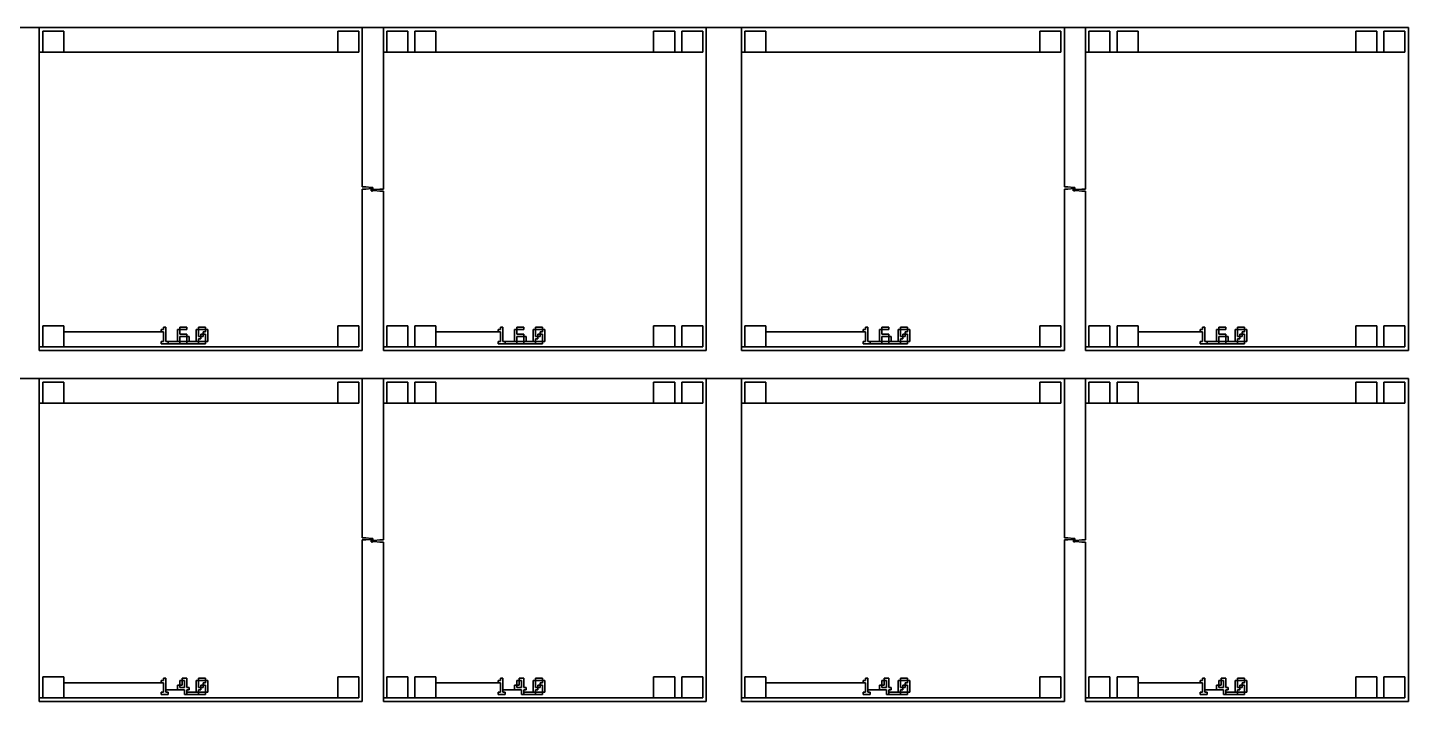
# Model space of a CAD drawing. Extents: x -10 to 10010, y -10 to 10010.
# Drawn here: x 6483 to 8450, y 2500 to 3460 of the extents above; entities that cross this region are included whole.
import ezdxf

# ---------------------------------------------------------------- set-up
doc = ezdxf.new("R2010")
doc.units = 0
for name, color, linetype in [('L100D0', 9, 'CONTINUOUS'), ('L5D0', 4, 'CONTINUOUS'), ('L6D0', 5, 'CONTINUOUS'), ('L7D0', 6, 'CONTINUOUS'), ('L8D0', 7, 'CONTINUOUS')]:
    doc.layers.add(name, color=color, linetype=linetype)

msp = doc.modelspace()

# ---------------------------------------------------------------- linework, layer by layer
at = {"layer": 'L100D0'}
for points in [[(6450, 3460), (6500, 3460), (6500, 3000), (6960, 3000), (6960, 3230), (6965, 3230), (6973, 3230.75), (6974.8, 3230.75), (6974.8, 3232.25), (6973, 3232.25), (6965, 3233), (6960, 3233), (6960, 3460), (6990, 3460), (6990, 3230), (6985, 3230), (6977, 3229.25), (6975.2, 3229.25), (6975.2, 3227.75), (6977, 3227.75), (6985, 3227), (6990, 3227), (6990, 3000), (7450, 3000), (7450, 3460), (7500, 3460), (7500, 3000), (7960, 3000), (7960, 3230), (7965, 3230), (7973, 3230.75), (7974.8, 3230.75), (7974.8, 3232.25), (7973, 3232.25), (7965, 3233), (7960, 3233), (7960, 3460), (7990, 3460), (7990, 3230), (7985, 3230), (7977, 3229.25), (7975.2, 3229.25), (7975.2, 3227.75), (7977, 3227.75), (7985, 3227), (7990, 3227), (7990, 3000), (8450, 3000), (8450, 3460), (1475, 3460)], [(6450, 2960), (6500, 2960), (6500, 2500), (6960, 2500), (6960, 2730), (6965, 2730), (6973, 2730.75), (6974.8, 2730.75), (6974.8, 2732.25), (6973, 2732.25), (6965, 2733), (6960, 2733), (6960, 2960), (6990, 2960), (6990, 2730), (6985, 2730), (6977, 2729.25), (6975.2, 2729.25), (6975.2, 2727.75), (6977, 2727.75), (6985, 2727), (6990, 2727), (6990, 2500), (7450, 2500), (7450, 2960), (7500, 2960), (7500, 2500), (7960, 2500), (7960, 2730), (7965, 2730), (7973, 2730.75), (7974.8, 2730.75), (7974.8, 2732.25), (7973, 2732.25), (7965, 2733), (7960, 2733), (7960, 2960), (7990, 2960), (7990, 2730), (7985, 2730), (7977, 2729.25), (7975.2, 2729.25), (7975.2, 2727.75), (7977, 2727.75), (7985, 2727), (7990, 2727), (7990, 2500), (8450, 2500), (8450, 2960), (1475, 2960)]]:
    msp.add_lwpolyline(points, dxfattribs=at)
for points in [[(6505, 3425), (6505, 3455), (6535, 3455), (6535, 3425)], [(6925, 3425), (6925, 3455), (6955, 3455), (6955, 3425)], [(6995, 3425), (6995, 3455), (7025, 3455), (7025, 3425)], [(7035, 3425), (7035, 3455), (7065, 3455), (7065, 3425)], [(7375, 3425), (7375, 3455), (7405, 3455), (7405, 3425)], [(7415, 3425), (7415, 3455), (7445, 3455), (7445, 3425)], [(7505, 3425), (7505, 3455), (7535, 3455), (7535, 3425)], [(7925, 3425), (7925, 3455), (7955, 3455), (7955, 3425)], [(7995, 3425), (7995, 3455), (8025, 3455), (8025, 3425)], [(8035, 3425), (8035, 3455), (8065, 3455), (8065, 3425)], [(8375, 3425), (8375, 3455), (8405, 3455), (8405, 3425)], [(8415, 3425), (8415, 3455), (8445, 3455), (8445, 3425)], [(6505, 3005), (6505, 3035), (6535, 3035), (6535, 3005)], [(6673.333, 3009.667), (6673.333, 3013), (6676.667, 3013), (6676.667, 3026.333), (6673.333, 3026.333), (6673.333, 3029.667), (6676.667, 3029.667), (6676.667, 3033), (6680, 3033), (6680, 3013), (6683.333, 3013), (6683.333, 3009.667)], [(6696.667, 3013), (6696.667, 3029.667), (6700, 3029.667), (6700, 3023), (6710, 3023), (6710, 3019.667), (6700, 3019.667), (6700, 3013)], [(6700, 3029.667), (6700, 3033), (6710, 3033), (6710, 3029.667)], [(6723.333, 3013), (6723.333, 3029.667), (6726.667, 3029.667), (6726.667, 3019.667), (6730, 3019.667), (6730, 3016.333), (6726.667, 3016.333), (6726.667, 3013)], [(6726.667, 3029.667), (6726.667, 3033), (6736.667, 3033), (6736.667, 3029.667)], [(6736.667, 3013), (6736.667, 3023), (6733.333, 3023), (6733.333, 3026.333), (6736.667, 3026.333), (6736.667, 3029.667), (6740, 3029.667), (6740, 3013)], [(6925, 3005), (6925, 3035), (6955, 3035), (6955, 3005)], [(6995, 3005), (6995, 3035), (7025, 3035), (7025, 3005)], [(7035, 3005), (7035, 3035), (7065, 3035), (7065, 3005)], [(7153.333, 3009.667), (7153.333, 3013), (7156.667, 3013), (7156.667, 3026.333), (7153.333, 3026.333), (7153.333, 3029.667), (7156.667, 3029.667), (7156.667, 3033), (7160, 3033), (7160, 3013), (7163.333, 3013), (7163.333, 3009.667)], [(7176.667, 3013), (7176.667, 3029.667), (7180, 3029.667), (7180, 3023), (7190, 3023), (7190, 3019.667), (7180, 3019.667), (7180, 3013)], [(7180, 3029.667), (7180, 3033), (7190, 3033), (7190, 3029.667)], [(7203.333, 3013), (7203.333, 3029.667), (7206.667, 3029.667), (7206.667, 3019.667), (7210, 3019.667), (7210, 3016.333), (7206.667, 3016.333), (7206.667, 3013)], [(7206.667, 3029.667), (7206.667, 3033), (7216.667, 3033), (7216.667, 3029.667)], [(7216.667, 3013), (7216.667, 3023), (7213.333, 3023), (7213.333, 3026.333), (7216.667, 3026.333), (7216.667, 3029.667), (7220, 3029.667), (7220, 3013)], [(7375, 3005), (7375, 3035), (7405, 3035), (7405, 3005)], [(7415, 3005), (7415, 3035), (7445, 3035), (7445, 3005)], [(7505, 3005), (7505, 3035), (7535, 3035), (7535, 3005)], [(7673.333, 3009.667), (7673.333, 3013), (7676.667, 3013), (7676.667, 3026.333), (7673.333, 3026.333), (7673.333, 3029.667), (7676.667, 3029.667), (7676.667, 3033), (7680, 3033), (7680, 3013), (7683.333, 3013), (7683.333, 3009.667)], [(7696.667, 3013), (7696.667, 3029.667), (7700, 3029.667), (7700, 3023), (7710, 3023), (7710, 3019.667), (7700, 3019.667), (7700, 3013)], [(7700, 3029.667), (7700, 3033), (7710, 3033), (7710, 3029.667)], [(7723.333, 3013), (7723.333, 3029.667), (7726.667, 3029.667), (7726.667, 3019.667), (7730, 3019.667), (7730, 3016.333), (7726.667, 3016.333), (7726.667, 3013)], [(7726.667, 3029.667), (7726.667, 3033), (7736.667, 3033), (7736.667, 3029.667)], [(7736.667, 3013), (7736.667, 3023), (7733.333, 3023), (7733.333, 3026.333), (7736.667, 3026.333), (7736.667, 3029.667), (7740, 3029.667), (7740, 3013)], [(7925, 3005), (7925, 3035), (7955, 3035), (7955, 3005)], [(7995, 3005), (7995, 3035), (8025, 3035), (8025, 3005)], [(8035, 3005), (8035, 3035), (8065, 3035), (8065, 3005)], [(8153.333, 3009.667), (8153.333, 3013), (8156.667, 3013), (8156.667, 3026.333), (8153.333, 3026.333), (8153.333, 3029.667), (8156.667, 3029.667), (8156.667, 3033), (8160, 3033), (8160, 3013), (8163.333, 3013), (8163.333, 3009.667)], [(8176.667, 3013), (8176.667, 3029.667), (8180, 3029.667), (8180, 3023), (8190, 3023), (8190, 3019.667), (8180, 3019.667), (8180, 3013)], [(8180, 3029.667), (8180, 3033), (8190, 3033), (8190, 3029.667)], [(8203.333, 3013), (8203.333, 3029.667), (8206.667, 3029.667), (8206.667, 3019.667), (8210, 3019.667), (8210, 3016.333), (8206.667, 3016.333), (8206.667, 3013)], [(8206.667, 3029.667), (8206.667, 3033), (8216.667, 3033), (8216.667, 3029.667)], [(8216.667, 3013), (8216.667, 3023), (8213.333, 3023), (8213.333, 3026.333), (8216.667, 3026.333), (8216.667, 3029.667), (8220, 3029.667), (8220, 3013)], [(8375, 3005), (8375, 3035), (8405, 3035), (8405, 3005)], [(8415, 3005), (8415, 3035), (8445, 3035), (8445, 3005)], [(6700, 3009.667), (6700, 3013), (6710, 3013), (6710, 3009.667)], [(6710, 3013), (6710, 3019.667), (6713.333, 3019.667), (6713.333, 3013)], [(6726.667, 3009.667), (6726.667, 3013), (6736.667, 3013), (6736.667, 3009.667)], [(6730, 3019.667), (6730, 3023), (6733.333, 3023), (6733.333, 3019.667)], [(7180, 3009.667), (7180, 3013), (7190, 3013), (7190, 3009.667)], [(7190, 3013), (7190, 3019.667), (7193.333, 3019.667), (7193.333, 3013)], [(7206.667, 3009.667), (7206.667, 3013), (7216.667, 3013), (7216.667, 3009.667)], [(7210, 3019.667), (7210, 3023), (7213.333, 3023), (7213.333, 3019.667)], [(7700, 3009.667), (7700, 3013), (7710, 3013), (7710, 3009.667)], [(7710, 3013), (7710, 3019.667), (7713.333, 3019.667), (7713.333, 3013)], [(7726.667, 3009.667), (7726.667, 3013), (7736.667, 3013), (7736.667, 3009.667)], [(7730, 3019.667), (7730, 3023), (7733.333, 3023), (7733.333, 3019.667)], [(8180, 3009.667), (8180, 3013), (8190, 3013), (8190, 3009.667)], [(8190, 3013), (8190, 3019.667), (8193.333, 3019.667), (8193.333, 3013)], [(8206.667, 3009.667), (8206.667, 3013), (8216.667, 3013), (8216.667, 3009.667)], [(8210, 3019.667), (8210, 3023), (8213.333, 3023), (8213.333, 3019.667)], [(6505, 2925), (6505, 2955), (6535, 2955), (6535, 2925)], [(6925, 2925), (6925, 2955), (6955, 2955), (6955, 2925)], [(6995, 2925), (6995, 2955), (7025, 2955), (7025, 2925)], [(7035, 2925), (7035, 2955), (7065, 2955), (7065, 2925)], [(7375, 2925), (7375, 2955), (7405, 2955), (7405, 2925)], [(7415, 2925), (7415, 2955), (7445, 2955), (7445, 2925)], [(7505, 2925), (7505, 2955), (7535, 2955), (7535, 2925)], [(7925, 2925), (7925, 2955), (7955, 2955), (7955, 2925)], [(7995, 2925), (7995, 2955), (8025, 2955), (8025, 2925)], [(8035, 2925), (8035, 2955), (8065, 2955), (8065, 2925)], [(8375, 2925), (8375, 2955), (8405, 2955), (8405, 2925)], [(8415, 2925), (8415, 2955), (8445, 2955), (8445, 2925)], [(6505, 2505), (6505, 2535), (6535, 2535), (6535, 2505)], [(6673.333, 2509.667), (6673.333, 2513), (6676.667, 2513), (6676.667, 2526.333), (6673.333, 2526.333), (6673.333, 2529.667), (6676.667, 2529.667), (6676.667, 2533), (6680, 2533), (6680, 2513), (6683.333, 2513), (6683.333, 2509.667)], [(6706.667, 2509.667), (6706.667, 2516.333), (6696.667, 2516.333), (6696.667, 2523), (6700, 2523), (6700, 2519.667), (6706.667, 2519.667), (6706.667, 2529.667), (6703.333, 2529.667), (6703.333, 2533), (6710, 2533), (6710, 2519.667), (6713.333, 2519.667), (6713.333, 2516.333), (6710, 2516.333), (6710, 2509.667)], [(6700, 2523), (6700, 2529.667), (6703.333, 2529.667), (6703.333, 2523)], [(6723.333, 2513), (6723.333, 2529.667), (6726.667, 2529.667), (6726.667, 2519.667), (6730, 2519.667), (6730, 2516.333), (6726.667, 2516.333), (6726.667, 2513)], [(6726.667, 2529.667), (6726.667, 2533), (6736.667, 2533), (6736.667, 2529.667)], [(6730, 2519.667), (6730, 2523), (6733.333, 2523), (6733.333, 2519.667)], [(6736.667, 2513), (6736.667, 2523), (6733.333, 2523), (6733.333, 2526.333), (6736.667, 2526.333), (6736.667, 2529.667), (6740, 2529.667), (6740, 2513)], [(6925, 2505), (6925, 2535), (6955, 2535), (6955, 2505)], [(6995, 2505), (6995, 2535), (7025, 2535), (7025, 2505)], [(7035, 2505), (7035, 2535), (7065, 2535), (7065, 2505)], [(7153.333, 2509.667), (7153.333, 2513), (7156.667, 2513), (7156.667, 2526.333), (7153.333, 2526.333), (7153.333, 2529.667), (7156.667, 2529.667), (7156.667, 2533), (7160, 2533), (7160, 2513), (7163.333, 2513), (7163.333, 2509.667)], [(7186.667, 2509.667), (7186.667, 2516.333), (7176.667, 2516.333), (7176.667, 2523), (7180, 2523), (7180, 2519.667), (7186.667, 2519.667), (7186.667, 2529.667), (7183.333, 2529.667), (7183.333, 2533), (7190, 2533), (7190, 2519.667), (7193.333, 2519.667), (7193.333, 2516.333), (7190, 2516.333), (7190, 2509.667)], [(7180, 2523), (7180, 2529.667), (7183.333, 2529.667), (7183.333, 2523)], [(7203.333, 2513), (7203.333, 2529.667), (7206.667, 2529.667), (7206.667, 2519.667), (7210, 2519.667), (7210, 2516.333), (7206.667, 2516.333), (7206.667, 2513)], [(7206.667, 2529.667), (7206.667, 2533), (7216.667, 2533), (7216.667, 2529.667)], [(7210, 2519.667), (7210, 2523), (7213.333, 2523), (7213.333, 2519.667)], [(7216.667, 2513), (7216.667, 2523), (7213.333, 2523), (7213.333, 2526.333), (7216.667, 2526.333), (7216.667, 2529.667), (7220, 2529.667), (7220, 2513)], [(7375, 2505), (7375, 2535), (7405, 2535), (7405, 2505)], [(7415, 2505), (7415, 2535), (7445, 2535), (7445, 2505)], [(7505, 2505), (7505, 2535), (7535, 2535), (7535, 2505)], [(7673.333, 2509.667), (7673.333, 2513), (7676.667, 2513), (7676.667, 2526.333), (7673.333, 2526.333), (7673.333, 2529.667), (7676.667, 2529.667), (7676.667, 2533), (7680, 2533), (7680, 2513), (7683.333, 2513), (7683.333, 2509.667)], [(7706.667, 2509.667), (7706.667, 2516.333), (7696.667, 2516.333), (7696.667, 2523), (7700, 2523), (7700, 2519.667), (7706.667, 2519.667), (7706.667, 2529.667), (7703.333, 2529.667), (7703.333, 2533), (7710, 2533), (7710, 2519.667), (7713.333, 2519.667), (7713.333, 2516.333), (7710, 2516.333), (7710, 2509.667)], [(7700, 2523), (7700, 2529.667), (7703.333, 2529.667), (7703.333, 2523)], [(7723.333, 2513), (7723.333, 2529.667), (7726.667, 2529.667), (7726.667, 2519.667), (7730, 2519.667), (7730, 2516.333), (7726.667, 2516.333), (7726.667, 2513)], [(7726.667, 2529.667), (7726.667, 2533), (7736.667, 2533), (7736.667, 2529.667)], [(7730, 2519.667), (7730, 2523), (7733.333, 2523), (7733.333, 2519.667)], [(7736.667, 2513), (7736.667, 2523), (7733.333, 2523), (7733.333, 2526.333), (7736.667, 2526.333), (7736.667, 2529.667), (7740, 2529.667), (7740, 2513)], [(7925, 2505), (7925, 2535), (7955, 2535), (7955, 2505)], [(7995, 2505), (7995, 2535), (8025, 2535), (8025, 2505)], [(8035, 2505), (8035, 2535), (8065, 2535), (8065, 2505)], [(8153.333, 2509.667), (8153.333, 2513), (8156.667, 2513), (8156.667, 2526.333), (8153.333, 2526.333), (8153.333, 2529.667), (8156.667, 2529.667), (8156.667, 2533), (8160, 2533), (8160, 2513), (8163.333, 2513), (8163.333, 2509.667)], [(8186.667, 2509.667), (8186.667, 2516.333), (8176.667, 2516.333), (8176.667, 2523), (8180, 2523), (8180, 2519.667), (8186.667, 2519.667), (8186.667, 2529.667), (8183.333, 2529.667), (8183.333, 2533), (8190, 2533), (8190, 2519.667), (8193.333, 2519.667), (8193.333, 2516.333), (8190, 2516.333), (8190, 2509.667)], [(8180, 2523), (8180, 2529.667), (8183.333, 2529.667), (8183.333, 2523)], [(8203.333, 2513), (8203.333, 2529.667), (8206.667, 2529.667), (8206.667, 2519.667), (8210, 2519.667), (8210, 2516.333), (8206.667, 2516.333), (8206.667, 2513)], [(8206.667, 2529.667), (8206.667, 2533), (8216.667, 2533), (8216.667, 2529.667)], [(8210, 2519.667), (8210, 2523), (8213.333, 2523), (8213.333, 2519.667)], [(8216.667, 2513), (8216.667, 2523), (8213.333, 2523), (8213.333, 2526.333), (8216.667, 2526.333), (8216.667, 2529.667), (8220, 2529.667), (8220, 2513)], [(8375, 2505), (8375, 2535), (8405, 2535), (8405, 2505)], [(8415, 2505), (8415, 2535), (8445, 2535), (8445, 2505)], [(6726.667, 2509.667), (6726.667, 2513), (6736.667, 2513), (6736.667, 2509.667)], [(7206.667, 2509.667), (7206.667, 2513), (7216.667, 2513), (7216.667, 2509.667)], [(7726.667, 2509.667), (7726.667, 2513), (7736.667, 2513), (7736.667, 2509.667)], [(8206.667, 2509.667), (8206.667, 2513), (8216.667, 2513), (8216.667, 2509.667)]]:
    msp.add_lwpolyline(points, close=True, dxfattribs=at)
at = {"layer": 'L5D0'}
for points in [[(6500, 3000), (6500, 3005), (6505, 3005), (6535, 3005), (6925, 3005), (6955, 3005), (6955, 3035), (6925, 3035), (6925, 3005), (6535, 3005), (6535, 3026.333), (6673.333, 3026.333), (6676.667, 3026.333), (6676.667, 3013), (6673.333, 3013), (6673.333, 3009.667), (6683.333, 3009.667), (6700, 3009.667), (6710, 3009.667), (6726.667, 3009.667), (6736.667, 3009.667), (6736.667, 3013), (6726.667, 3013), (6726.667, 3009.667), (6710, 3009.667), (6710, 3013), (6700, 3013), (6700, 3009.667), (6683.333, 3009.667), (6683.333, 3013), (6680, 3013), (6696.667, 3013), (6700, 3013), (6710, 3013), (6713.333, 3013), (6723.333, 3013), (6726.667, 3013), (6726.667, 3016.333), (6730, 3016.333), (6730, 3019.667), (6726.667, 3019.667), (6730, 3019.667), (6733.333, 3019.667), (6733.333, 3023), (6736.667, 3023), (6736.667, 3013), (6740, 3013), (6740, 3029.667), (6736.667, 3029.667), (6736.667, 3026.333), (6733.333, 3026.333), (6733.333, 3023), (6730, 3023), (6730, 3019.667), (6726.667, 3019.667), (6726.667, 3029.667), (6736.667, 3029.667), (6736.667, 3033), (6726.667, 3033), (6726.667, 3029.667), (6723.333, 3029.667), (6723.333, 3013), (6713.333, 3013), (6713.333, 3019.667), (6710, 3019.667), (6710, 3013), (6700, 3013), (6700, 3019.667), (6710, 3019.667), (6710, 3023), (6700, 3023), (6700, 3029.667), (6710, 3029.667), (6710, 3033), (6700, 3033), (6700, 3029.667), (6696.667, 3029.667), (6696.667, 3013), (6680, 3013), (6680, 3033), (6676.667, 3033), (6676.667, 3029.667), (6673.333, 3029.667), (6673.333, 3026.333), (6535, 3026.333), (6535, 3035), (6505, 3035), (6505, 3005), (6500, 3005), (6500, 3425), (6505, 3425), (6535, 3425), (6925, 3425), (6955, 3425), (6955, 3455), (6925, 3455), (6925, 3425), (6535, 3425), (6535, 3455), (6505, 3455), (6505, 3425), (6500, 3425), (6500, 3460), (6960, 3460), (6960, 3233), (6965, 3233), (6973, 3232.25), (6974.8, 3232.25), (6974.8, 3230.75), (6973, 3230.75), (6965, 3230), (6960, 3230), (6960, 3000)], [(6990, 3000), (6990, 3005), (6995, 3005), (7025, 3005), (7035, 3005), (7065, 3005), (7375, 3005), (7405, 3005), (7415, 3005), (7445, 3005), (7445, 3035), (7415, 3035), (7415, 3005), (7405, 3005), (7405, 3035), (7375, 3035), (7375, 3005), (7065, 3005), (7065, 3026.333), (7153.333, 3026.333), (7156.667, 3026.333), (7156.667, 3013), (7153.333, 3013), (7153.333, 3009.667), (7163.333, 3009.667), (7180, 3009.667), (7190, 3009.667), (7206.667, 3009.667), (7216.667, 3009.667), (7216.667, 3013), (7206.667, 3013), (7206.667, 3009.667), (7190, 3009.667), (7190, 3013), (7180, 3013), (7180, 3009.667), (7163.333, 3009.667), (7163.333, 3013), (7160, 3013), (7176.667, 3013), (7180, 3013), (7190, 3013), (7193.333, 3013), (7203.333, 3013), (7206.667, 3013), (7206.667, 3016.333), (7210, 3016.333), (7210, 3019.667), (7206.667, 3019.667), (7210, 3019.667), (7213.333, 3019.667), (7213.333, 3023), (7216.667, 3023), (7216.667, 3013), (7220, 3013), (7220, 3029.667), (7216.667, 3029.667), (7216.667, 3026.333), (7213.333, 3026.333), (7213.333, 3023), (7210, 3023), (7210, 3019.667), (7206.667, 3019.667), (7206.667, 3029.667), (7216.667, 3029.667), (7216.667, 3033), (7206.667, 3033), (7206.667, 3029.667), (7203.333, 3029.667), (7203.333, 3013), (7193.333, 3013), (7193.333, 3019.667), (7190, 3019.667), (7190, 3013), (7180, 3013), (7180, 3019.667), (7190, 3019.667), (7190, 3023), (7180, 3023), (7180, 3029.667), (7190, 3029.667), (7190, 3033), (7180, 3033), (7180, 3029.667), (7176.667, 3029.667), (7176.667, 3013), (7160, 3013), (7160, 3033), (7156.667, 3033), (7156.667, 3029.667), (7153.333, 3029.667), (7153.333, 3026.333), (7065, 3026.333), (7065, 3035), (7035, 3035), (7035, 3005), (7025, 3005), (7025, 3035), (6995, 3035), (6995, 3005), (6990, 3005), (6990, 3227), (6985, 3227), (6977, 3227.75), (6975.2, 3227.75), (6975.2, 3229.25), (6977, 3229.25), (6985, 3230), (6990, 3230), (6990, 3425), (6995, 3425), (7025, 3425), (7035, 3425), (7065, 3425), (7375, 3425), (7405, 3425), (7415, 3425), (7445, 3425), (7445, 3455), (7415, 3455), (7415, 3425), (7405, 3425), (7405, 3455), (7375, 3455), (7375, 3425), (7065, 3425), (7065, 3455), (7035, 3455), (7035, 3425), (7025, 3425), (7025, 3455), (6995, 3455), (6995, 3425), (6990, 3425), (6990, 3460), (7450, 3460), (7450, 3000)], [(7500, 3000), (7500, 3005), (7505, 3005), (7535, 3005), (7925, 3005), (7955, 3005), (7955, 3035), (7925, 3035), (7925, 3005), (7535, 3005), (7535, 3026.333), (7673.333, 3026.333), (7676.667, 3026.333), (7676.667, 3013), (7673.333, 3013), (7673.333, 3009.667), (7683.333, 3009.667), (7700, 3009.667), (7710, 3009.667), (7726.667, 3009.667), (7736.667, 3009.667), (7736.667, 3013), (7726.667, 3013), (7726.667, 3009.667), (7710, 3009.667), (7710, 3013), (7700, 3013), (7700, 3009.667), (7683.333, 3009.667), (7683.333, 3013), (7680, 3013), (7696.667, 3013), (7700, 3013), (7710, 3013), (7713.333, 3013), (7723.333, 3013), (7726.667, 3013), (7726.667, 3016.333), (7730, 3016.333), (7730, 3019.667), (7726.667, 3019.667), (7730, 3019.667), (7733.333, 3019.667), (7733.333, 3023), (7736.667, 3023), (7736.667, 3013), (7740, 3013), (7740, 3029.667), (7736.667, 3029.667), (7736.667, 3026.333), (7733.333, 3026.333), (7733.333, 3023), (7730, 3023), (7730, 3019.667), (7726.667, 3019.667), (7726.667, 3029.667), (7736.667, 3029.667), (7736.667, 3033), (7726.667, 3033), (7726.667, 3029.667), (7723.333, 3029.667), (7723.333, 3013), (7713.333, 3013), (7713.333, 3019.667), (7710, 3019.667), (7710, 3013), (7700, 3013), (7700, 3019.667), (7710, 3019.667), (7710, 3023), (7700, 3023), (7700, 3029.667), (7710, 3029.667), (7710, 3033), (7700, 3033), (7700, 3029.667), (7696.667, 3029.667), (7696.667, 3013), (7680, 3013), (7680, 3033), (7676.667, 3033), (7676.667, 3029.667), (7673.333, 3029.667), (7673.333, 3026.333), (7535, 3026.333), (7535, 3035), (7505, 3035), (7505, 3005), (7500, 3005), (7500, 3425), (7505, 3425), (7535, 3425), (7925, 3425), (7955, 3425), (7955, 3455), (7925, 3455), (7925, 3425), (7535, 3425), (7535, 3455), (7505, 3455), (7505, 3425), (7500, 3425), (7500, 3460), (7960, 3460), (7960, 3233), (7965, 3233), (7973, 3232.25), (7974.8, 3232.25), (7974.8, 3230.75), (7973, 3230.75), (7965, 3230), (7960, 3230), (7960, 3000)], [(7990, 3000), (7990, 3005), (7995, 3005), (8025, 3005), (8035, 3005), (8065, 3005), (8375, 3005), (8405, 3005), (8415, 3005), (8445, 3005), (8445, 3035), (8415, 3035), (8415, 3005), (8405, 3005), (8405, 3035), (8375, 3035), (8375, 3005), (8065, 3005), (8065, 3026.333), (8153.333, 3026.333), (8156.667, 3026.333), (8156.667, 3013), (8153.333, 3013), (8153.333, 3009.667), (8163.333, 3009.667), (8180, 3009.667), (8190, 3009.667), (8206.667, 3009.667), (8216.667, 3009.667), (8216.667, 3013), (8206.667, 3013), (8206.667, 3009.667), (8190, 3009.667), (8190, 3013), (8180, 3013), (8180, 3009.667), (8163.333, 3009.667), (8163.333, 3013), (8160, 3013), (8176.667, 3013), (8180, 3013), (8190, 3013), (8193.333, 3013), (8203.333, 3013), (8206.667, 3013), (8206.667, 3016.333), (8210, 3016.333), (8210, 3019.667), (8206.667, 3019.667), (8210, 3019.667), (8213.333, 3019.667), (8213.333, 3023), (8216.667, 3023), (8216.667, 3013), (8220, 3013), (8220, 3029.667), (8216.667, 3029.667), (8216.667, 3026.333), (8213.333, 3026.333), (8213.333, 3023), (8210, 3023), (8210, 3019.667), (8206.667, 3019.667), (8206.667, 3029.667), (8216.667, 3029.667), (8216.667, 3033), (8206.667, 3033), (8206.667, 3029.667), (8203.333, 3029.667), (8203.333, 3013), (8193.333, 3013), (8193.333, 3019.667), (8190, 3019.667), (8190, 3013), (8180, 3013), (8180, 3019.667), (8190, 3019.667), (8190, 3023), (8180, 3023), (8180, 3029.667), (8190, 3029.667), (8190, 3033), (8180, 3033), (8180, 3029.667), (8176.667, 3029.667), (8176.667, 3013), (8160, 3013), (8160, 3033), (8156.667, 3033), (8156.667, 3029.667), (8153.333, 3029.667), (8153.333, 3026.333), (8065, 3026.333), (8065, 3035), (8035, 3035), (8035, 3005), (8025, 3005), (8025, 3035), (7995, 3035), (7995, 3005), (7990, 3005), (7990, 3227), (7985, 3227), (7977, 3227.75), (7975.2, 3227.75), (7975.2, 3229.25), (7977, 3229.25), (7985, 3230), (7990, 3230), (7990, 3425), (7995, 3425), (8025, 3425), (8035, 3425), (8065, 3425), (8375, 3425), (8405, 3425), (8415, 3425), (8445, 3425), (8445, 3455), (8415, 3455), (8415, 3425), (8405, 3425), (8405, 3455), (8375, 3455), (8375, 3425), (8065, 3425), (8065, 3455), (8035, 3455), (8035, 3425), (8025, 3425), (8025, 3455), (7995, 3455), (7995, 3425), (7990, 3425), (7990, 3460), (8450, 3460), (8450, 3000)], [(6500, 2500), (6500, 2505), (6505, 2505), (6535, 2505), (6925, 2505), (6955, 2505), (6955, 2535), (6925, 2535), (6925, 2505), (6535, 2505), (6535, 2526.333), (6673.333, 2526.333), (6676.667, 2526.333), (6676.667, 2513), (6673.333, 2513), (6673.333, 2509.667), (6683.333, 2509.667), (6683.333, 2513), (6680, 2513), (6680, 2516.333), (6696.667, 2516.333), (6706.667, 2516.333), (6706.667, 2509.667), (6710, 2509.667), (6726.667, 2509.667), (6736.667, 2509.667), (6736.667, 2513), (6726.667, 2513), (6726.667, 2509.667), (6710, 2509.667), (6710, 2513), (6723.333, 2513), (6726.667, 2513), (6726.667, 2516.333), (6730, 2516.333), (6730, 2519.667), (6726.667, 2519.667), (6730, 2519.667), (6733.333, 2519.667), (6733.333, 2523), (6736.667, 2523), (6736.667, 2513), (6740, 2513), (6740, 2529.667), (6736.667, 2529.667), (6736.667, 2526.333), (6733.333, 2526.333), (6733.333, 2523), (6730, 2523), (6730, 2519.667), (6726.667, 2519.667), (6726.667, 2529.667), (6736.667, 2529.667), (6736.667, 2533), (6726.667, 2533), (6726.667, 2529.667), (6723.333, 2529.667), (6723.333, 2513), (6710, 2513), (6710, 2516.333), (6713.333, 2516.333), (6713.333, 2519.667), (6710, 2519.667), (6710, 2533), (6703.333, 2533), (6703.333, 2529.667), (6706.667, 2529.667), (6706.667, 2519.667), (6700, 2519.667), (6700, 2523), (6703.333, 2523), (6703.333, 2529.667), (6700, 2529.667), (6700, 2523), (6696.667, 2523), (6696.667, 2516.333), (6680, 2516.333), (6680, 2533), (6676.667, 2533), (6676.667, 2529.667), (6673.333, 2529.667), (6673.333, 2526.333), (6535, 2526.333), (6535, 2535), (6505, 2535), (6505, 2505), (6500, 2505), (6500, 2925), (6505, 2925), (6535, 2925), (6925, 2925), (6955, 2925), (6955, 2955), (6925, 2955), (6925, 2925), (6535, 2925), (6535, 2955), (6505, 2955), (6505, 2925), (6500, 2925), (6500, 2960), (6960, 2960), (6960, 2733), (6965, 2733), (6973, 2732.25), (6974.8, 2732.25), (6974.8, 2730.75), (6973, 2730.75), (6965, 2730), (6960, 2730), (6960, 2500)], [(6990, 2500), (6990, 2505), (6995, 2505), (7025, 2505), (7035, 2505), (7065, 2505), (7375, 2505), (7405, 2505), (7415, 2505), (7445, 2505), (7445, 2535), (7415, 2535), (7415, 2505), (7405, 2505), (7405, 2535), (7375, 2535), (7375, 2505), (7065, 2505), (7065, 2526.333), (7153.333, 2526.333), (7156.667, 2526.333), (7156.667, 2513), (7153.333, 2513), (7153.333, 2509.667), (7163.333, 2509.667), (7163.333, 2513), (7160, 2513), (7160, 2516.333), (7176.667, 2516.333), (7186.667, 2516.333), (7186.667, 2509.667), (7190, 2509.667), (7206.667, 2509.667), (7216.667, 2509.667), (7216.667, 2513), (7206.667, 2513), (7206.667, 2509.667), (7190, 2509.667), (7190, 2513), (7203.333, 2513), (7206.667, 2513), (7206.667, 2516.333), (7210, 2516.333), (7210, 2519.667), (7206.667, 2519.667), (7210, 2519.667), (7213.333, 2519.667), (7213.333, 2523), (7216.667, 2523), (7216.667, 2513), (7220, 2513), (7220, 2529.667), (7216.667, 2529.667), (7216.667, 2526.333), (7213.333, 2526.333), (7213.333, 2523), (7210, 2523), (7210, 2519.667), (7206.667, 2519.667), (7206.667, 2529.667), (7216.667, 2529.667), (7216.667, 2533), (7206.667, 2533), (7206.667, 2529.667), (7203.333, 2529.667), (7203.333, 2513), (7190, 2513), (7190, 2516.333), (7193.333, 2516.333), (7193.333, 2519.667), (7190, 2519.667), (7190, 2533), (7183.333, 2533), (7183.333, 2529.667), (7186.667, 2529.667), (7186.667, 2519.667), (7180, 2519.667), (7180, 2523), (7183.333, 2523), (7183.333, 2529.667), (7180, 2529.667), (7180, 2523), (7176.667, 2523), (7176.667, 2516.333), (7160, 2516.333), (7160, 2533), (7156.667, 2533), (7156.667, 2529.667), (7153.333, 2529.667), (7153.333, 2526.333), (7065, 2526.333), (7065, 2535), (7035, 2535), (7035, 2505), (7025, 2505), (7025, 2535), (6995, 2535), (6995, 2505), (6990, 2505), (6990, 2727), (6985, 2727), (6977, 2727.75), (6975.2, 2727.75), (6975.2, 2729.25), (6977, 2729.25), (6985, 2730), (6990, 2730), (6990, 2925), (6995, 2925), (7025, 2925), (7035, 2925), (7065, 2925), (7375, 2925), (7405, 2925), (7415, 2925), (7445, 2925), (7445, 2955), (7415, 2955), (7415, 2925), (7405, 2925), (7405, 2955), (7375, 2955), (7375, 2925), (7065, 2925), (7065, 2955), (7035, 2955), (7035, 2925), (7025, 2925), (7025, 2955), (6995, 2955), (6995, 2925), (6990, 2925), (6990, 2960), (7450, 2960), (7450, 2500)], [(7500, 2500), (7500, 2505), (7505, 2505), (7535, 2505), (7925, 2505), (7955, 2505), (7955, 2535), (7925, 2535), (7925, 2505), (7535, 2505), (7535, 2526.333), (7673.333, 2526.333), (7676.667, 2526.333), (7676.667, 2513), (7673.333, 2513), (7673.333, 2509.667), (7683.333, 2509.667), (7683.333, 2513), (7680, 2513), (7680, 2516.333), (7696.667, 2516.333), (7706.667, 2516.333), (7706.667, 2509.667), (7710, 2509.667), (7726.667, 2509.667), (7736.667, 2509.667), (7736.667, 2513), (7726.667, 2513), (7726.667, 2509.667), (7710, 2509.667), (7710, 2513), (7723.333, 2513), (7726.667, 2513), (7726.667, 2516.333), (7730, 2516.333), (7730, 2519.667), (7726.667, 2519.667), (7730, 2519.667), (7733.333, 2519.667), (7733.333, 2523), (7736.667, 2523), (7736.667, 2513), (7740, 2513), (7740, 2529.667), (7736.667, 2529.667), (7736.667, 2526.333), (7733.333, 2526.333), (7733.333, 2523), (7730, 2523), (7730, 2519.667), (7726.667, 2519.667), (7726.667, 2529.667), (7736.667, 2529.667), (7736.667, 2533), (7726.667, 2533), (7726.667, 2529.667), (7723.333, 2529.667), (7723.333, 2513), (7710, 2513), (7710, 2516.333), (7713.333, 2516.333), (7713.333, 2519.667), (7710, 2519.667), (7710, 2533), (7703.333, 2533), (7703.333, 2529.667), (7706.667, 2529.667), (7706.667, 2519.667), (7700, 2519.667), (7700, 2523), (7703.333, 2523), (7703.333, 2529.667), (7700, 2529.667), (7700, 2523), (7696.667, 2523), (7696.667, 2516.333), (7680, 2516.333), (7680, 2533), (7676.667, 2533), (7676.667, 2529.667), (7673.333, 2529.667), (7673.333, 2526.333), (7535, 2526.333), (7535, 2535), (7505, 2535), (7505, 2505), (7500, 2505), (7500, 2925), (7505, 2925), (7535, 2925), (7925, 2925), (7955, 2925), (7955, 2955), (7925, 2955), (7925, 2925), (7535, 2925), (7535, 2955), (7505, 2955), (7505, 2925), (7500, 2925), (7500, 2960), (7960, 2960), (7960, 2733), (7965, 2733), (7973, 2732.25), (7974.8, 2732.25), (7974.8, 2730.75), (7973, 2730.75), (7965, 2730), (7960, 2730), (7960, 2500)], [(7990, 2500), (7990, 2505), (7995, 2505), (8025, 2505), (8035, 2505), (8065, 2505), (8375, 2505), (8405, 2505), (8415, 2505), (8445, 2505), (8445, 2535), (8415, 2535), (8415, 2505), (8405, 2505), (8405, 2535), (8375, 2535), (8375, 2505), (8065, 2505), (8065, 2526.333), (8153.333, 2526.333), (8156.667, 2526.333), (8156.667, 2513), (8153.333, 2513), (8153.333, 2509.667), (8163.333, 2509.667), (8163.333, 2513), (8160, 2513), (8160, 2516.333), (8176.667, 2516.333), (8186.667, 2516.333), (8186.667, 2509.667), (8190, 2509.667), (8206.667, 2509.667), (8216.667, 2509.667), (8216.667, 2513), (8206.667, 2513), (8206.667, 2509.667), (8190, 2509.667), (8190, 2513), (8203.333, 2513), (8206.667, 2513), (8206.667, 2516.333), (8210, 2516.333), (8210, 2519.667), (8206.667, 2519.667), (8210, 2519.667), (8213.333, 2519.667), (8213.333, 2523), (8216.667, 2523), (8216.667, 2513), (8220, 2513), (8220, 2529.667), (8216.667, 2529.667), (8216.667, 2526.333), (8213.333, 2526.333), (8213.333, 2523), (8210, 2523), (8210, 2519.667), (8206.667, 2519.667), (8206.667, 2529.667), (8216.667, 2529.667), (8216.667, 2533), (8206.667, 2533), (8206.667, 2529.667), (8203.333, 2529.667), (8203.333, 2513), (8190, 2513), (8190, 2516.333), (8193.333, 2516.333), (8193.333, 2519.667), (8190, 2519.667), (8190, 2533), (8183.333, 2533), (8183.333, 2529.667), (8186.667, 2529.667), (8186.667, 2519.667), (8180, 2519.667), (8180, 2523), (8183.333, 2523), (8183.333, 2529.667), (8180, 2529.667), (8180, 2523), (8176.667, 2523), (8176.667, 2516.333), (8160, 2516.333), (8160, 2533), (8156.667, 2533), (8156.667, 2529.667), (8153.333, 2529.667), (8153.333, 2526.333), (8065, 2526.333), (8065, 2535), (8035, 2535), (8035, 2505), (8025, 2505), (8025, 2535), (7995, 2535), (7995, 2505), (7990, 2505), (7990, 2727), (7985, 2727), (7977, 2727.75), (7975.2, 2727.75), (7975.2, 2729.25), (7977, 2729.25), (7985, 2730), (7990, 2730), (7990, 2925), (7995, 2925), (8025, 2925), (8035, 2925), (8065, 2925), (8375, 2925), (8405, 2925), (8415, 2925), (8445, 2925), (8445, 2955), (8415, 2955), (8415, 2925), (8405, 2925), (8405, 2955), (8375, 2955), (8375, 2925), (8065, 2925), (8065, 2955), (8035, 2955), (8035, 2925), (8025, 2925), (8025, 2955), (7995, 2955), (7995, 2925), (7990, 2925), (7990, 2960), (8450, 2960), (8450, 2500)]]:
    msp.add_lwpolyline(points, close=True, dxfattribs=at)
at = {"layer": 'L6D0'}
for points in [[(6973.82, 3226.35), (6973.82, 3228.35), (6971.82, 3228.35), (6971.82, 3228.51), (6973.82, 3228.51), (6973.82, 3231.55), (6973.98, 3231.55), (6973.98, 3228.51), (6976.12, 3228.51), (6976.12, 3228.35), (6973.98, 3228.35), (6973.98, 3226.35)], [(7973.82, 3226.35), (7973.82, 3228.35), (7971.82, 3228.35), (7971.82, 3228.51), (7973.82, 3228.51), (7973.82, 3231.55), (7973.98, 3231.55), (7973.98, 3228.51), (7976.12, 3228.51), (7976.12, 3228.35), (7973.98, 3228.35), (7973.98, 3226.35)], [(6973.83, 2726.35), (6973.83, 2728.35), (6971.83, 2728.35), (6971.83, 2728.49), (6973.83, 2728.49), (6973.83, 2731.55), (6973.97, 2731.55), (6973.97, 2728.49), (6976.13, 2728.49), (6976.13, 2728.35), (6973.97, 2728.35), (6973.97, 2726.35)], [(7973.83, 2726.35), (7973.83, 2728.35), (7971.83, 2728.35), (7971.83, 2728.49), (7973.83, 2728.49), (7973.83, 2731.55), (7973.97, 2731.55), (7973.97, 2728.49), (7976.13, 2728.49), (7976.13, 2728.35), (7973.97, 2728.35), (7973.97, 2726.35)]]:
    msp.add_lwpolyline(points, close=True, dxfattribs=at)
at = {"layer": 'L7D0'}
for points in [[(6973.82, 3231.55), (6973.82, 3232.25), (6973.98, 3232.25), (6973.98, 3231.55)], [(6976.12, 3228.35), (6976.12, 3228.51), (6976.82, 3228.51), (6976.82, 3228.35)], [(7973.82, 3231.55), (7973.82, 3232.25), (7973.98, 3232.25), (7973.98, 3231.55)], [(7976.12, 3228.35), (7976.12, 3228.51), (7976.82, 3228.51), (7976.82, 3228.35)], [(6973.83, 2731.55), (6973.83, 2732.25), (6973.97, 2732.25), (6973.97, 2731.55)], [(6976.13, 2728.35), (6976.13, 2728.49), (6976.83, 2728.49), (6976.83, 2728.35)], [(7973.83, 2731.55), (7973.83, 2732.25), (7973.97, 2732.25), (7973.97, 2731.55)], [(7976.13, 2728.35), (7976.13, 2728.49), (7976.83, 2728.49), (7976.83, 2728.35)]]:
    msp.add_lwpolyline(points, close=True, dxfattribs=at)
at = {"layer": 'L8D0'}
for points in [[(6973.3, 3230), (6973.3, 3232.25), (6974.4, 3232.25), (6974.4, 3230)], [(6974.75, 3227.95), (6974.75, 3229.05), (6977, 3229.05), (6977, 3227.95)], [(7973.3, 3230), (7973.3, 3232.25), (7974.4, 3232.25), (7974.4, 3230)], [(7974.75, 3227.95), (7974.75, 3229.05), (7977, 3229.05), (7977, 3227.95)], [(6973.3, 2730), (6973.3, 2732.25), (6974.4, 2732.25), (6974.4, 2730)], [(6974.75, 2727.95), (6974.75, 2729.05), (6977, 2729.05), (6977, 2727.95)], [(7973.3, 2730), (7973.3, 2732.25), (7974.4, 2732.25), (7974.4, 2730)], [(7974.75, 2727.95), (7974.75, 2729.05), (7977, 2729.05), (7977, 2727.95)]]:
    msp.add_lwpolyline(points, close=True, dxfattribs=at)

doc.saveas('drawing.dxf')
